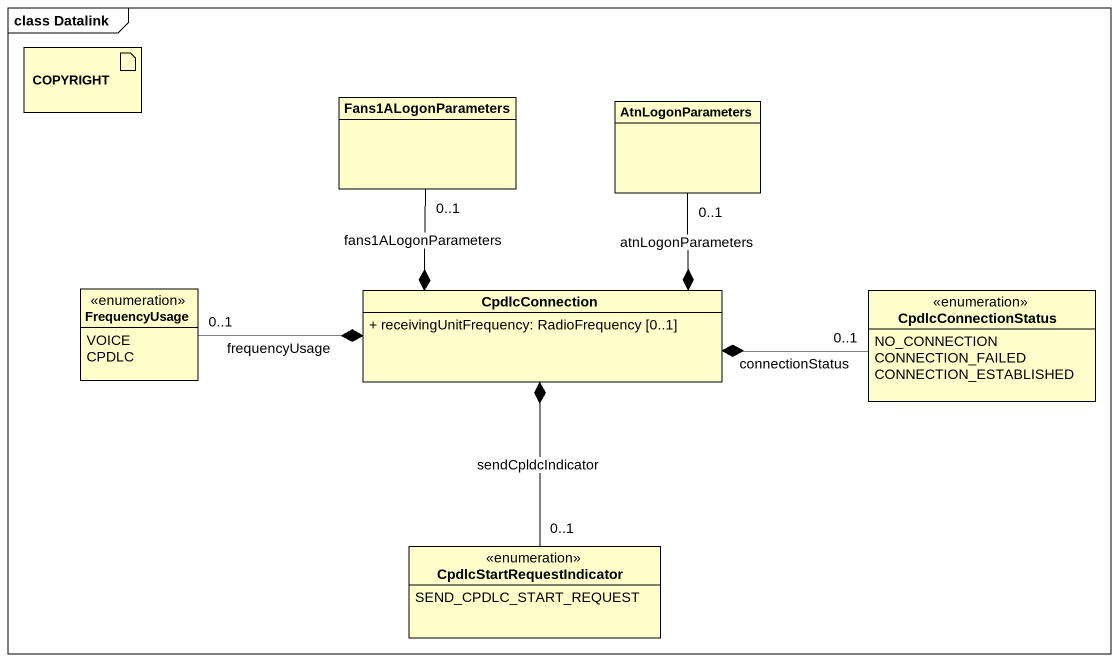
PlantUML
@startuml
mainframe class Datalink
allowmixing
hide circle
hide empty members
skinparam classAttributeIconSize 0
artifact COPYRIGHT
class Fans1ALogonParameters
class AtnLogonParameters
enum FrequencyUsage {
  VOICE
  CPDLC
}
class CpdlcConnection {
  + receivingUnitFrequency: RadioFrequency [0..1]
}
enum CpdlcConnectionStatus {
  NO_CONNECTION
  CONNECTION_FAILED
  CONNECTION_ESTABLISHED
}
enum CpdlcStartRequestIndicator {
  SEND_CPDLC_START_REQUEST
}
CpdlcConnection *-up- "0..1" Fans1ALogonParameters : fans1ALogonParameters
CpdlcConnection *-up- "0..1" AtnLogonParameters : atnLogonParameters
CpdlcConnection *-left- "0..1" FrequencyUsage : frequencyUsage
CpdlcConnection *-right- "0..1" CpdlcConnectionStatus : connectionStatus
CpdlcConnection *-- "0..1" CpdlcStartRequestIndicator : sendCpldcIndicator
@enduml
